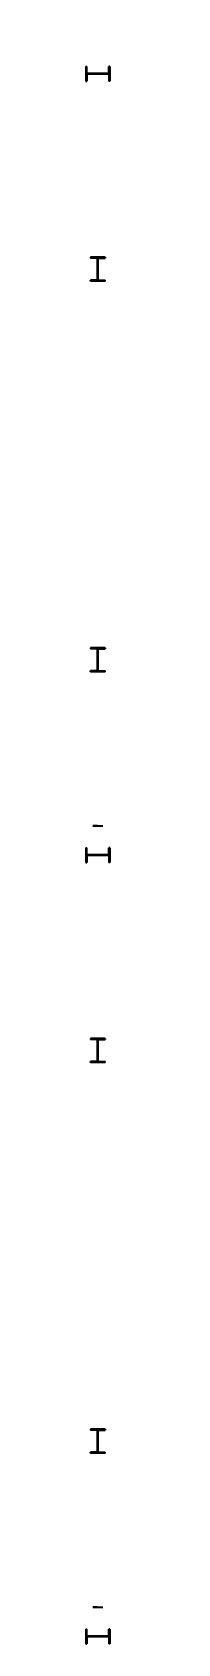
# Model space of a CAD drawing. Extents: x -150 to 68137, y 0 to 1132852.
# Drawn here: x 27256 to 28037, y 499850 to 532852 of the extents above; entities that cross this region are included whole.
import ezdxf
from ezdxf.enums import TextEntityAlignment as Align

# ---------------------------------------------------------------- set-up
doc = ezdxf.new("R2010")
doc.units = 0

msp = doc.modelspace()

# ---------------------------------------------------------------- linework, layer by layer
at = {"layer": 'C1'}
for p, q in [((27256, 532150), (27256, 531850)), ((27256, 532150), (27274, 532150)), ((27256, 532150, 3330), (27256, 531850, 3330)), ((27256, 532150, 3330), (27274, 532150, 3330)), ((27256, 532150, 6460), (27256, 531850, 6460)), ((27256, 532150, 6460), (27274, 532150, 6460)), ((27274, 532005.5), (27274, 532150)), ((27274, 532005.5, 3330), (27274, 532150, 3330)), ((27274, 532005.5, 6460), (27274, 532150, 6460)), ((27726, 532005.5), (27274, 532005.5)), ((27274, 532005.5), (27274, 532005.5)), ((27274, 532005.5), (27274, 532005.5)), ((27274, 532005.5), (27274, 532005.5)), ((27726, 532005.5, 3330), (27274, 532005.5, 3330)), ((27274, 532005.5, 3330), (27274, 532005.5, 3330)), ((27274, 532005.5, 3330), (27274, 532005.5, 3330)), ((27274, 532005.5, 3330), (27274, 532005.5, 3330)), ((27726, 532005.5, 6460), (27274, 532005.5, 6460)), ((27274, 532005.5, 6460), (27274, 532005.5, 6460)), ((27274, 532005.5, 6460), (27274, 532005.5, 6460)), ((27274, 532005.5, 6460), (27274, 532005.5, 6460)), ((27726, 531994.5), (27274, 531994.5)), ((27274, 531994.5), (27274, 531994.5)), ((27274, 531994.5), (27274, 531994.5)), ((27274, 531994.5), (27274, 531994.5)), ((27274, 531994.5), (27274, 531850)), ((27726, 531994.5, 3330), (27274, 531994.5, 3330)), ((27274, 531994.5, 3330), (27274, 531994.5, 3330)), ((27274, 531994.5, 3330), (27274, 531994.5, 3330)), ((27274, 531994.5, 3330), (27274, 531994.5, 3330)), ((27274, 531994.5, 3330), (27274, 531850, 3330)), ((27726, 531994.5, 6460), (27274, 531994.5, 6460)), ((27274, 531994.5, 6460), (27274, 531994.5, 6460)), ((27274, 531994.5, 6460), (27274, 531994.5, 6460)), ((27274, 531994.5, 6460), (27274, 531994.5, 6460)), ((27274, 531994.5, 6460), (27274, 531850, 6460)), ((27726, 532005.5), (27726, 532150)), ((27744, 532150), (27726, 532150)), ((27726, 532005.5, 3330), (27726, 532150, 3330)), ((27744, 532150, 3330), (27726, 532150, 3330)), ((27726, 532005.5, 6460), (27726, 532150, 6460)), ((27744, 532150, 6460), (27726, 532150, 6460)), ((27726, 532005.5), (27726, 532005.5)), ((27726, 532005.5), (27726, 532005.5)), ((27726, 532005.5), (27726, 532005.5)), ((27726, 532005.5, 3330), (27726, 532005.5, 3330)), ((27726, 532005.5, 3330), (27726, 532005.5, 3330)), ((27726, 532005.5, 3330), (27726, 532005.5, 3330)), ((27726, 532005.5, 6460), (27726, 532005.5, 6460)), ((27726, 532005.5, 6460), (27726, 532005.5, 6460)), ((27726, 532005.5, 6460), (27726, 532005.5, 6460)), ((27726, 531994.5), (27726, 531994.5)), ((27726, 531994.5), (27726, 531994.5)), ((27726, 531994.5), (27726, 531994.5)), ((27726, 531994.5), (27726, 531850)), ((27726, 531994.5, 3330), (27726, 531994.5, 3330)), ((27726, 531994.5, 3330), (27726, 531994.5, 3330)), ((27726, 531994.5, 3330), (27726, 531994.5, 3330)), ((27726, 531994.5, 3330), (27726, 531850, 3330)), ((27726, 531994.5, 6460), (27726, 531994.5, 6460)), ((27726, 531994.5, 6460), (27726, 531994.5, 6460)), ((27726, 531994.5, 6460), (27726, 531994.5, 6460)), ((27726, 531994.5, 6460), (27726, 531850, 6460)), ((27744, 532150), (27744, 531850)), ((27744, 532150, 3330), (27744, 531850, 3330)), ((27744, 532150, 6460), (27744, 531850, 6460)), ((27256, 531850), (27274, 531850)), ((27256, 531850, 3330), (27274, 531850, 3330)), ((27256, 531850, 6460), (27274, 531850, 6460)), ((27744, 531850), (27726, 531850)), ((27744, 531850, 3330), (27726, 531850, 3330)), ((27744, 531850, 6460), (27726, 531850, 6460)), ((27650, 528244), (27350, 528244)), ((27350, 528244), (27350, 528226)), ((27650, 528244, 3330), (27350, 528244, 3330)), ((27350, 528244, 3330), (27350, 528226, 3330)), ((27650, 528244, 6460), (27350, 528244, 6460)), ((27350, 528244, 6460), (27350, 528226, 6460)), ((27494.5, 528226), (27350, 528226)), ((27494.5, 528226, 3330), (27350, 528226, 3330)), ((27494.5, 528226, 6460), (27350, 528226, 6460)), ((27494.5, 527774), (27494.5, 528226)), ((27494.5, 528226), (27494.5, 528226)), ((27494.5, 528226), (27494.5, 528226)), ((27494.5, 528226), (27494.5, 528226)), ((27494.5, 527774, 3330), (27494.5, 528226, 3330)), ((27494.5, 528226, 3330), (27494.5, 528226, 3330)), ((27494.5, 528226, 3330), (27494.5, 528226, 3330)), ((27494.5, 528226, 3330), (27494.5, 528226, 3330)), ((27494.5, 527774, 6460), (27494.5, 528226, 6460)), ((27494.5, 528226, 6460), (27494.5, 528226, 6460)), ((27494.5, 528226, 6460), (27494.5, 528226, 6460)), ((27494.5, 528226, 6460), (27494.5, 528226, 6460)), ((27505.5, 527774), (27505.5, 528226)), ((27505.5, 528226), (27505.5, 528226)), ((27505.5, 528226), (27505.5, 528226)), ((27505.5, 528226), (27505.5, 528226)), ((27505.5, 528226), (27650, 528226)), ((27505.5, 527774, 3330), (27505.5, 528226, 3330)), ((27505.5, 528226, 3330), (27505.5, 528226, 3330)), ((27505.5, 528226, 3330), (27505.5, 528226, 3330)), ((27505.5, 528226, 3330), (27505.5, 528226, 3330)), ((27505.5, 528226, 3330), (27650, 528226, 3330)), ((27505.5, 527774, 6460), (27505.5, 528226, 6460)), ((27505.5, 528226, 6460), (27505.5, 528226, 6460)), ((27505.5, 528226, 6460), (27505.5, 528226, 6460)), ((27505.5, 528226, 6460), (27505.5, 528226, 6460)), ((27505.5, 528226, 6460), (27650, 528226, 6460)), ((27650, 528244), (27650, 528226)), ((27650, 528244, 3330), (27650, 528226, 3330)), ((27650, 528244, 6460), (27650, 528226, 6460)), ((27494.5, 527774), (27350, 527774)), ((27350, 527756), (27350, 527774)), ((27494.5, 527774, 3330), (27350, 527774, 3330)), ((27350, 527756, 3330), (27350, 527774, 3330)), ((27494.5, 527774, 6460), (27350, 527774, 6460)), ((27350, 527756, 6460), (27350, 527774, 6460)), ((27650, 527756), (27350, 527756)), ((27650, 527756, 3330), (27350, 527756, 3330)), ((27650, 527756, 6460), (27350, 527756, 6460)), ((27494.5, 527774), (27494.5, 527774)), ((27494.5, 527774), (27494.5, 527774)), ((27494.5, 527774), (27494.5, 527774)), ((27494.5, 527774, 3330), (27494.5, 527774, 3330)), ((27494.5, 527774, 3330), (27494.5, 527774, 3330)), ((27494.5, 527774, 3330), (27494.5, 527774, 3330)), ((27494.5, 527774, 6460), (27494.5, 527774, 6460)), ((27494.5, 527774, 6460), (27494.5, 527774, 6460)), ((27494.5, 527774, 6460), (27494.5, 527774, 6460)), ((27505.5, 527774), (27505.5, 527774)), ((27505.5, 527774), (27505.5, 527774)), ((27505.5, 527774), (27505.5, 527774)), ((27505.5, 527774), (27650, 527774)), ((27505.5, 527774, 3330), (27505.5, 527774, 3330)), ((27505.5, 527774, 3330), (27505.5, 527774, 3330)), ((27505.5, 527774, 3330), (27505.5, 527774, 3330)), ((27505.5, 527774, 3330), (27650, 527774, 3330)), ((27505.5, 527774, 6460), (27505.5, 527774, 6460)), ((27505.5, 527774, 6460), (27505.5, 527774, 6460)), ((27505.5, 527774, 6460), (27505.5, 527774, 6460)), ((27505.5, 527774, 6460), (27650, 527774, 6460)), ((27650, 527756), (27650, 527774)), ((27650, 527756, 3330), (27650, 527774, 3330)), ((27650, 527756, 6460), (27650, 527774, 6460)), ((27650, 520244), (27350, 520244)), ((27350, 520244), (27350, 520226)), ((27650, 520244, 3330), (27350, 520244, 3330)), ((27350, 520244, 3330), (27350, 520226, 3330)), ((27650, 520244, 6460), (27350, 520244, 6460)), ((27350, 520244, 6460), (27350, 520226, 6460)), ((27494.5, 520226), (27350, 520226)), ((27494.5, 520226, 3330), (27350, 520226, 3330)), ((27494.5, 520226, 6460), (27350, 520226, 6460)), ((27494.5, 519774), (27494.5, 520226)), ((27494.5, 520226), (27494.5, 520226)), ((27494.5, 520226), (27494.5, 520226)), ((27494.5, 520226), (27494.5, 520226)), ((27494.5, 519774, 3330), (27494.5, 520226, 3330)), ((27494.5, 520226, 3330), (27494.5, 520226, 3330)), ((27494.5, 520226, 3330), (27494.5, 520226, 3330)), ((27494.5, 520226, 3330), (27494.5, 520226, 3330)), ((27494.5, 519774, 6460), (27494.5, 520226, 6460)), ((27494.5, 520226, 6460), (27494.5, 520226, 6460)), ((27494.5, 520226, 6460), (27494.5, 520226, 6460)), ((27494.5, 520226, 6460), (27494.5, 520226, 6460)), ((27505.5, 519774), (27505.5, 520226)), ((27505.5, 520226), (27505.5, 520226)), ((27505.5, 520226), (27505.5, 520226)), ((27505.5, 520226), (27505.5, 520226)), ((27505.5, 520226), (27650, 520226)), ((27505.5, 519774, 3330), (27505.5, 520226, 3330)), ((27505.5, 520226, 3330), (27505.5, 520226, 3330)), ((27505.5, 520226, 3330), (27505.5, 520226, 3330)), ((27505.5, 520226, 3330), (27505.5, 520226, 3330)), ((27505.5, 520226, 3330), (27650, 520226, 3330)), ((27505.5, 519774, 6460), (27505.5, 520226, 6460)), ((27505.5, 520226, 6460), (27505.5, 520226, 6460)), ((27505.5, 520226, 6460), (27505.5, 520226, 6460)), ((27505.5, 520226, 6460), (27505.5, 520226, 6460)), ((27505.5, 520226, 6460), (27650, 520226, 6460)), ((27650, 520244), (27650, 520226)), ((27650, 520244, 3330), (27650, 520226, 3330)), ((27650, 520244, 6460), (27650, 520226, 6460)), ((27494.5, 519774), (27350, 519774)), ((27350, 519756), (27350, 519774)), ((27494.5, 519774, 3330), (27350, 519774, 3330)), ((27350, 519756, 3330), (27350, 519774, 3330)), ((27494.5, 519774, 6460), (27350, 519774, 6460)), ((27350, 519756, 6460), (27350, 519774, 6460)), ((27494.5, 519774), (27494.5, 519774)), ((27494.5, 519774), (27494.5, 519774)), ((27494.5, 519774), (27494.5, 519774)), ((27494.5, 519774, 3330), (27494.5, 519774, 3330)), ((27494.5, 519774, 3330), (27494.5, 519774, 3330)), ((27494.5, 519774, 3330), (27494.5, 519774, 3330)), ((27494.5, 519774, 6460), (27494.5, 519774, 6460)), ((27494.5, 519774, 6460), (27494.5, 519774, 6460)), ((27494.5, 519774, 6460), (27494.5, 519774, 6460)), ((27505.5, 519774), (27505.5, 519774)), ((27505.5, 519774), (27505.5, 519774)), ((27505.5, 519774), (27505.5, 519774)), ((27505.5, 519774), (27650, 519774)), ((27505.5, 519774, 3330), (27505.5, 519774, 3330)), ((27505.5, 519774, 3330), (27505.5, 519774, 3330)), ((27505.5, 519774, 3330), (27505.5, 519774, 3330)), ((27505.5, 519774, 3330), (27650, 519774, 3330)), ((27505.5, 519774, 6460), (27505.5, 519774, 6460)), ((27505.5, 519774, 6460), (27505.5, 519774, 6460)), ((27505.5, 519774, 6460), (27505.5, 519774, 6460)), ((27505.5, 519774, 6460), (27650, 519774, 6460)), ((27650, 519756), (27650, 519774)), ((27650, 519756, 3330), (27650, 519774, 3330)), ((27650, 519756, 6460), (27650, 519774, 6460)), ((27650, 519756), (27350, 519756)), ((27650, 519756, 3330), (27350, 519756, 3330)), ((27650, 519756, 6460), (27350, 519756, 6460)), ((27256, 516150), (27256, 515850)), ((27256, 516150), (27274, 516150)), ((27256, 516150, 3330), (27256, 515850, 3330)), ((27256, 516150, 3330), (27274, 516150, 3330)), ((27256, 516150, 6460), (27256, 515850, 6460)), ((27256, 516150, 6460), (27274, 516150, 6460)), ((27274, 516005.5), (27274, 516150)), ((27274, 516005.5, 3330), (27274, 516150, 3330)), ((27274, 516005.5, 6460), (27274, 516150, 6460)), ((27726, 516005.5), (27726, 516150)), ((27744, 516150), (27726, 516150)), ((27726, 516005.5, 3330), (27726, 516150, 3330)), ((27744, 516150, 3330), (27726, 516150, 3330)), ((27726, 516005.5, 6460), (27726, 516150, 6460)), ((27744, 516150, 6460), (27726, 516150, 6460)), ((27744, 516150), (27744, 515850)), ((27744, 516150, 3330), (27744, 515850, 3330)), ((27744, 516150, 6460), (27744, 515850, 6460)), ((27256, 515850), (27274, 515850)), ((27256, 515850, 3330), (27274, 515850, 3330)), ((27256, 515850, 6460), (27274, 515850, 6460)), ((27726, 516005.5), (27274, 516005.5)), ((27274, 516005.5), (27274, 516005.5)), ((27274, 516005.5), (27274, 516005.5)), ((27274, 516005.5), (27274, 516005.5)), ((27726, 516005.5, 3330), (27274, 516005.5, 3330)), ((27274, 516005.5, 3330), (27274, 516005.5, 3330)), ((27274, 516005.5, 3330), (27274, 516005.5, 3330)), ((27274, 516005.5, 3330), (27274, 516005.5, 3330)), ((27726, 516005.5, 6460), (27274, 516005.5, 6460)), ((27274, 516005.5, 6460), (27274, 516005.5, 6460)), ((27274, 516005.5, 6460), (27274, 516005.5, 6460)), ((27274, 516005.5, 6460), (27274, 516005.5, 6460)), ((27726, 515994.5), (27274, 515994.5)), ((27274, 515994.5), (27274, 515994.5)), ((27274, 515994.5), (27274, 515994.5)), ((27274, 515994.5), (27274, 515994.5)), ((27274, 515994.5), (27274, 515850)), ((27726, 515994.5, 3330), (27274, 515994.5, 3330)), ((27274, 515994.5, 3330), (27274, 515994.5, 3330)), ((27274, 515994.5, 3330), (27274, 515994.5, 3330)), ((27274, 515994.5, 3330), (27274, 515994.5, 3330)), ((27274, 515994.5, 3330), (27274, 515850, 3330)), ((27726, 515994.5, 6460), (27274, 515994.5, 6460)), ((27274, 515994.5, 6460), (27274, 515994.5, 6460)), ((27274, 515994.5, 6460), (27274, 515994.5, 6460)), ((27274, 515994.5, 6460), (27274, 515994.5, 6460)), ((27274, 515994.5, 6460), (27274, 515850, 6460)), ((27726, 516005.5), (27726, 516005.5)), ((27726, 516005.5), (27726, 516005.5)), ((27726, 516005.5), (27726, 516005.5)), ((27726, 516005.5, 3330), (27726, 516005.5, 3330)), ((27726, 516005.5, 3330), (27726, 516005.5, 3330)), ((27726, 516005.5, 3330), (27726, 516005.5, 3330)), ((27726, 516005.5, 6460), (27726, 516005.5, 6460)), ((27726, 516005.5, 6460), (27726, 516005.5, 6460)), ((27726, 516005.5, 6460), (27726, 516005.5, 6460)), ((27726, 515994.5), (27726, 515994.5)), ((27726, 515994.5), (27726, 515994.5)), ((27726, 515994.5), (27726, 515994.5)), ((27726, 515994.5), (27726, 515850)), ((27726, 515994.5, 3330), (27726, 515994.5, 3330)), ((27726, 515994.5, 3330), (27726, 515994.5, 3330)), ((27726, 515994.5, 3330), (27726, 515994.5, 3330)), ((27726, 515994.5, 3330), (27726, 515850, 3330)), ((27726, 515994.5, 6460), (27726, 515994.5, 6460)), ((27726, 515994.5, 6460), (27726, 515994.5, 6460)), ((27726, 515994.5, 6460), (27726, 515994.5, 6460)), ((27726, 515994.5, 6460), (27726, 515850, 6460)), ((27744, 515850), (27726, 515850)), ((27744, 515850, 3330), (27726, 515850, 3330)), ((27744, 515850, 6460), (27726, 515850, 6460)), ((27650, 512244), (27350, 512244)), ((27350, 512244), (27350, 512226)), ((27650, 512244, 3330), (27350, 512244, 3330)), ((27350, 512244, 3330), (27350, 512226, 3330)), ((27650, 512244, 6460), (27350, 512244, 6460)), ((27350, 512244, 6460), (27350, 512226, 6460)), ((27494.5, 512226), (27350, 512226)), ((27494.5, 512226, 3330), (27350, 512226, 3330)), ((27494.5, 512226, 6460), (27350, 512226, 6460)), ((27494.5, 511774), (27494.5, 512226)), ((27494.5, 512226), (27494.5, 512226)), ((27494.5, 512226), (27494.5, 512226)), ((27494.5, 512226), (27494.5, 512226)), ((27494.5, 511774, 3330), (27494.5, 512226, 3330)), ((27494.5, 512226, 3330), (27494.5, 512226, 3330)), ((27494.5, 512226, 3330), (27494.5, 512226, 3330)), ((27494.5, 512226, 3330), (27494.5, 512226, 3330)), ((27494.5, 511774, 6460), (27494.5, 512226, 6460)), ((27494.5, 512226, 6460), (27494.5, 512226, 6460)), ((27494.5, 512226, 6460), (27494.5, 512226, 6460)), ((27494.5, 512226, 6460), (27494.5, 512226, 6460)), ((27505.5, 511774), (27505.5, 512226)), ((27505.5, 512226), (27505.5, 512226)), ((27505.5, 512226), (27505.5, 512226)), ((27505.5, 512226), (27505.5, 512226)), ((27505.5, 512226), (27650, 512226)), ((27505.5, 511774, 3330), (27505.5, 512226, 3330)), ((27505.5, 512226, 3330), (27505.5, 512226, 3330)), ((27505.5, 512226, 3330), (27505.5, 512226, 3330)), ((27505.5, 512226, 3330), (27505.5, 512226, 3330)), ((27505.5, 512226, 3330), (27650, 512226, 3330)), ((27505.5, 511774, 6460), (27505.5, 512226, 6460)), ((27505.5, 512226, 6460), (27505.5, 512226, 6460)), ((27505.5, 512226, 6460), (27505.5, 512226, 6460)), ((27505.5, 512226, 6460), (27505.5, 512226, 6460)), ((27505.5, 512226, 6460), (27650, 512226, 6460)), ((27650, 512244), (27650, 512226)), ((27650, 512244, 3330), (27650, 512226, 3330)), ((27650, 512244, 6460), (27650, 512226, 6460)), ((27494.5, 511774), (27350, 511774)), ((27350, 511756), (27350, 511774)), ((27494.5, 511774, 3330), (27350, 511774, 3330)), ((27350, 511756, 3330), (27350, 511774, 3330)), ((27494.5, 511774, 6460), (27350, 511774, 6460)), ((27350, 511756, 6460), (27350, 511774, 6460)), ((27650, 511756), (27350, 511756)), ((27650, 511756, 3330), (27350, 511756, 3330)), ((27650, 511756, 6460), (27350, 511756, 6460)), ((27494.5, 511774), (27494.5, 511774)), ((27494.5, 511774), (27494.5, 511774)), ((27494.5, 511774), (27494.5, 511774)), ((27494.5, 511774, 3330), (27494.5, 511774, 3330)), ((27494.5, 511774, 3330), (27494.5, 511774, 3330)), ((27494.5, 511774, 3330), (27494.5, 511774, 3330)), ((27494.5, 511774, 6460), (27494.5, 511774, 6460)), ((27494.5, 511774, 6460), (27494.5, 511774, 6460)), ((27494.5, 511774, 6460), (27494.5, 511774, 6460)), ((27505.5, 511774), (27505.5, 511774)), ((27505.5, 511774), (27505.5, 511774)), ((27505.5, 511774), (27505.5, 511774)), ((27505.5, 511774), (27650, 511774)), ((27505.5, 511774, 3330), (27505.5, 511774, 3330)), ((27505.5, 511774, 3330), (27505.5, 511774, 3330)), ((27505.5, 511774, 3330), (27505.5, 511774, 3330)), ((27505.5, 511774, 3330), (27650, 511774, 3330)), ((27505.5, 511774, 6460), (27505.5, 511774, 6460)), ((27505.5, 511774, 6460), (27505.5, 511774, 6460)), ((27505.5, 511774, 6460), (27505.5, 511774, 6460)), ((27505.5, 511774, 6460), (27650, 511774, 6460)), ((27650, 511756), (27650, 511774)), ((27650, 511756, 3330), (27650, 511774, 3330)), ((27650, 511756, 6460), (27650, 511774, 6460)), ((27650, 504244), (27350, 504244)), ((27350, 504244), (27350, 504226)), ((27650, 504244, 3330), (27350, 504244, 3330)), ((27350, 504244, 3330), (27350, 504226, 3330)), ((27650, 504244, 6460), (27350, 504244, 6460)), ((27350, 504244, 6460), (27350, 504226, 6460)), ((27494.5, 504226), (27350, 504226)), ((27494.5, 504226, 3330), (27350, 504226, 3330)), ((27494.5, 504226, 6460), (27350, 504226, 6460)), ((27494.5, 503774), (27494.5, 504226)), ((27494.5, 504226), (27494.5, 504226)), ((27494.5, 504226), (27494.5, 504226)), ((27494.5, 504226), (27494.5, 504226)), ((27494.5, 503774, 3330), (27494.5, 504226, 3330)), ((27494.5, 504226, 3330), (27494.5, 504226, 3330)), ((27494.5, 504226, 3330), (27494.5, 504226, 3330)), ((27494.5, 504226, 3330), (27494.5, 504226, 3330)), ((27494.5, 503774, 6460), (27494.5, 504226, 6460)), ((27494.5, 504226, 6460), (27494.5, 504226, 6460)), ((27494.5, 504226, 6460), (27494.5, 504226, 6460)), ((27494.5, 504226, 6460), (27494.5, 504226, 6460)), ((27505.5, 503774), (27505.5, 504226)), ((27505.5, 504226), (27505.5, 504226)), ((27505.5, 504226), (27505.5, 504226)), ((27505.5, 504226), (27505.5, 504226)), ((27505.5, 504226), (27650, 504226)), ((27505.5, 503774, 3330), (27505.5, 504226, 3330)), ((27505.5, 504226, 3330), (27505.5, 504226, 3330)), ((27505.5, 504226, 3330), (27505.5, 504226, 3330)), ((27505.5, 504226, 3330), (27505.5, 504226, 3330)), ((27505.5, 504226, 3330), (27650, 504226, 3330)), ((27505.5, 503774, 6460), (27505.5, 504226, 6460)), ((27505.5, 504226, 6460), (27505.5, 504226, 6460)), ((27505.5, 504226, 6460), (27505.5, 504226, 6460)), ((27505.5, 504226, 6460), (27505.5, 504226, 6460)), ((27505.5, 504226, 6460), (27650, 504226, 6460)), ((27650, 504244), (27650, 504226)), ((27650, 504244, 3330), (27650, 504226, 3330)), ((27650, 504244, 6460), (27650, 504226, 6460)), ((27494.5, 503774), (27350, 503774)), ((27350, 503756), (27350, 503774)), ((27494.5, 503774, 3330), (27350, 503774, 3330)), ((27350, 503756, 3330), (27350, 503774, 3330)), ((27494.5, 503774, 6460), (27350, 503774, 6460)), ((27350, 503756, 6460), (27350, 503774, 6460)), ((27650, 503756), (27350, 503756)), ((27650, 503756, 3330), (27350, 503756, 3330)), ((27650, 503756, 6460), (27350, 503756, 6460)), ((27494.5, 503774), (27494.5, 503774)), ((27494.5, 503774), (27494.5, 503774)), ((27494.5, 503774), (27494.5, 503774)), ((27494.5, 503774, 3330), (27494.5, 503774, 3330)), ((27494.5, 503774, 3330), (27494.5, 503774, 3330)), ((27494.5, 503774, 3330), (27494.5, 503774, 3330)), ((27494.5, 503774, 6460), (27494.5, 503774, 6460)), ((27494.5, 503774, 6460), (27494.5, 503774, 6460)), ((27494.5, 503774, 6460), (27494.5, 503774, 6460)), ((27505.5, 503774), (27505.5, 503774)), ((27505.5, 503774), (27505.5, 503774)), ((27505.5, 503774), (27505.5, 503774)), ((27505.5, 503774), (27650, 503774)), ((27505.5, 503774, 3330), (27505.5, 503774, 3330)), ((27505.5, 503774, 3330), (27505.5, 503774, 3330)), ((27505.5, 503774, 3330), (27505.5, 503774, 3330)), ((27505.5, 503774, 3330), (27650, 503774, 3330)), ((27505.5, 503774, 6460), (27505.5, 503774, 6460)), ((27505.5, 503774, 6460), (27505.5, 503774, 6460)), ((27505.5, 503774, 6460), (27505.5, 503774, 6460)), ((27505.5, 503774, 6460), (27650, 503774, 6460)), ((27650, 503756), (27650, 503774)), ((27650, 503756, 3330), (27650, 503774, 3330)), ((27650, 503756, 6460), (27650, 503774, 6460)), ((27256, 500150), (27256, 499850)), ((27256, 500150), (27274, 500150)), ((27256, 500150, 3330), (27256, 499850, 3330)), ((27256, 500150, 3330), (27274, 500150, 3330)), ((27256, 500150, 6460), (27256, 499850, 6460)), ((27256, 500150, 6460), (27274, 500150, 6460)), ((27274, 500005.5), (27274, 500150)), ((27274, 500005.5, 3330), (27274, 500150, 3330)), ((27274, 500005.5, 6460), (27274, 500150, 6460)), ((27726, 500005.5), (27274, 500005.5)), ((27274, 500005.5), (27274, 500005.5)), ((27274, 500005.5), (27274, 500005.5)), ((27274, 500005.5), (27274, 500005.5)), ((27726, 500005.5, 3330), (27274, 500005.5, 3330)), ((27274, 500005.5, 3330), (27274, 500005.5, 3330)), ((27274, 500005.5, 3330), (27274, 500005.5, 3330)), ((27274, 500005.5, 3330), (27274, 500005.5, 3330)), ((27726, 500005.5, 6460), (27274, 500005.5, 6460)), ((27274, 500005.5, 6460), (27274, 500005.5, 6460)), ((27274, 500005.5, 6460), (27274, 500005.5, 6460)), ((27274, 500005.5, 6460), (27274, 500005.5, 6460)), ((27726, 499994.5), (27274, 499994.5)), ((27274, 499994.5), (27274, 499994.5)), ((27274, 499994.5), (27274, 499994.5)), ((27274, 499994.5), (27274, 499994.5)), ((27274, 499994.5), (27274, 499850)), ((27726, 499994.5, 3330), (27274, 499994.5, 3330)), ((27274, 499994.5, 3330), (27274, 499994.5, 3330)), ((27274, 499994.5, 3330), (27274, 499994.5, 3330)), ((27274, 499994.5, 3330), (27274, 499994.5, 3330)), ((27274, 499994.5, 3330), (27274, 499850, 3330)), ((27726, 499994.5, 6460), (27274, 499994.5, 6460)), ((27274, 499994.5, 6460), (27274, 499994.5, 6460)), ((27274, 499994.5, 6460), (27274, 499994.5, 6460)), ((27274, 499994.5, 6460), (27274, 499994.5, 6460)), ((27274, 499994.5, 6460), (27274, 499850, 6460)), ((27726, 500005.5), (27726, 500150)), ((27744, 500150), (27726, 500150)), ((27726, 500005.5, 3330), (27726, 500150, 3330)), ((27744, 500150, 3330), (27726, 500150, 3330)), ((27726, 500005.5, 6460), (27726, 500150, 6460)), ((27744, 500150, 6460), (27726, 500150, 6460)), ((27726, 500005.5), (27726, 500005.5)), ((27726, 500005.5), (27726, 500005.5)), ((27726, 500005.5), (27726, 500005.5)), ((27726, 500005.5, 3330), (27726, 500005.5, 3330)), ((27726, 500005.5, 3330), (27726, 500005.5, 3330)), ((27726, 500005.5, 3330), (27726, 500005.5, 3330)), ((27726, 500005.5, 6460), (27726, 500005.5, 6460)), ((27726, 500005.5, 6460), (27726, 500005.5, 6460)), ((27726, 500005.5, 6460), (27726, 500005.5, 6460)), ((27726, 499994.5), (27726, 499994.5)), ((27726, 499994.5), (27726, 499994.5)), ((27726, 499994.5), (27726, 499994.5)), ((27726, 499994.5), (27726, 499850)), ((27726, 499994.5, 3330), (27726, 499994.5, 3330)), ((27726, 499994.5, 3330), (27726, 499994.5, 3330)), ((27726, 499994.5, 3330), (27726, 499994.5, 3330)), ((27726, 499994.5, 3330), (27726, 499850, 3330)), ((27726, 499994.5, 6460), (27726, 499994.5, 6460)), ((27726, 499994.5, 6460), (27726, 499994.5, 6460)), ((27726, 499994.5, 6460), (27726, 499994.5, 6460)), ((27726, 499994.5, 6460), (27726, 499850, 6460)), ((27744, 500150), (27744, 499850)), ((27744, 500150, 3330), (27744, 499850, 3330)), ((27744, 500150, 6460), (27744, 499850, 6460)), ((27256, 499850), (27274, 499850)), ((27256, 499850, 3330), (27274, 499850, 3330)), ((27256, 499850, 6460), (27274, 499850, 6460)), ((27744, 499850), (27726, 499850)), ((27744, 499850, 3330), (27726, 499850, 3330)), ((27744, 499850, 6460), (27726, 499850, 6460))]:
    msp.add_line(p, q, dxfattribs=at)
at = {"layer": 'G42', "extrusion": (0, 1, 0)}
for p, q in [((27400, 520244, 3530), (27600, 520244, 3530)), ((27400, 520244, 3130), (27600, 520244, 3130)), ((27495.5, 520244, 3516), (27400, 520244, 3516)), ((27400, 520244, 3530), (27400, 520244, 3516)), ((27495.5, 520244, 3144), (27400, 520244, 3144)), ((27400, 520244, 3130), (27400, 520244, 3144)), ((27400, 520244, 6660), (27600, 520244, 6660)), ((27400, 520244, 6260), (27600, 520244, 6260)), ((27495.5, 520244, 6646), (27400, 520244, 6646)), ((27400, 520244, 6660), (27400, 520244, 6646)), ((27495.5, 520244, 6274), (27400, 520244, 6274)), ((27400, 520244, 6260), (27400, 520244, 6274)), ((27400, 520244, 9790), (27600, 520244, 9790)), ((27400, 520244, 9390), (27600, 520244, 9390)), ((27495.5, 520244, 9776), (27400, 520244, 9776)), ((27400, 520244, 9790), (27400, 520244, 9776)), ((27495.5, 520244, 9404), (27400, 520244, 9404)), ((27400, 520244, 9390), (27400, 520244, 9404)), ((27495.5, 520244, 3144), (27495.5, 520244, 3516)), ((27495.5, 520244, 3516), (27495.5, 520244, 3516)), ((27495.5, 520244, 3144), (27495.5, 520244, 3144)), ((27495.5, 520244, 3516), (27495.5, 520244, 3516)), ((27495.5, 520244, 3144), (27495.5, 520244, 3144)), ((27495.5, 520244, 3516), (27495.5, 520244, 3516)), ((27495.5, 520244, 3144), (27495.5, 520244, 3144)), ((27495.5, 520244, 6274), (27495.5, 520244, 6646)), ((27495.5, 520244, 6646), (27495.5, 520244, 6646)), ((27495.5, 520244, 6274), (27495.5, 520244, 6274)), ((27495.5, 520244, 6646), (27495.5, 520244, 6646)), ((27495.5, 520244, 6274), (27495.5, 520244, 6274)), ((27495.5, 520244, 6646), (27495.5, 520244, 6646)), ((27495.5, 520244, 6274), (27495.5, 520244, 6274)), ((27495.5, 520244, 9404), (27495.5, 520244, 9776)), ((27495.5, 520244, 9776), (27495.5, 520244, 9776)), ((27495.5, 520244, 9404), (27495.5, 520244, 9404)), ((27495.5, 520244, 9776), (27495.5, 520244, 9776)), ((27495.5, 520244, 9404), (27495.5, 520244, 9404)), ((27495.5, 520244, 9776), (27495.5, 520244, 9776)), ((27495.5, 520244, 9404), (27495.5, 520244, 9404)), ((27504.5, 520244, 3144), (27504.5, 520244, 3516)), ((27504.5, 520244, 3144), (27504.5, 520244, 3144)), ((27504.5, 520244, 3516), (27504.5, 520244, 3516)), ((27504.5, 520244, 3144), (27504.5, 520244, 3144)), ((27504.5, 520244, 3516), (27504.5, 520244, 3516)), ((27504.5, 520244, 3144), (27504.5, 520244, 3144)), ((27504.5, 520244, 3516), (27504.5, 520244, 3516)), ((27504.5, 520244, 3516), (27600, 520244, 3516)), ((27504.5, 520244, 3144), (27600, 520244, 3144)), ((27504.5, 520244, 6274), (27504.5, 520244, 6646)), ((27504.5, 520244, 6274), (27504.5, 520244, 6274)), ((27504.5, 520244, 6646), (27504.5, 520244, 6646)), ((27504.5, 520244, 6274), (27504.5, 520244, 6274)), ((27504.5, 520244, 6646), (27504.5, 520244, 6646)), ((27504.5, 520244, 6274), (27504.5, 520244, 6274)), ((27504.5, 520244, 6646), (27504.5, 520244, 6646)), ((27504.5, 520244, 6646), (27600, 520244, 6646)), ((27504.5, 520244, 6274), (27600, 520244, 6274)), ((27504.5, 520244, 9404), (27504.5, 520244, 9776)), ((27504.5, 520244, 9404), (27504.5, 520244, 9404)), ((27504.5, 520244, 9776), (27504.5, 520244, 9776)), ((27504.5, 520244, 9404), (27504.5, 520244, 9404)), ((27504.5, 520244, 9776), (27504.5, 520244, 9776)), ((27504.5, 520244, 9404), (27504.5, 520244, 9404)), ((27504.5, 520244, 9776), (27504.5, 520244, 9776)), ((27504.5, 520244, 9776), (27600, 520244, 9776)), ((27504.5, 520244, 9404), (27600, 520244, 9404)), ((27600, 520244, 3530), (27600, 520244, 3516)), ((27600, 520244, 3130), (27600, 520244, 3144)), ((27600, 520244, 6660), (27600, 520244, 6646)), ((27600, 520244, 6260), (27600, 520244, 6274)), ((27600, 520244, 9790), (27600, 520244, 9776)), ((27600, 520244, 9390), (27600, 520244, 9404)), ((27400, 504244, 3530), (27600, 504244, 3530)), ((27400, 504244, 3130), (27600, 504244, 3130)), ((27495.5, 504244, 3516), (27400, 504244, 3516)), ((27400, 504244, 3530), (27400, 504244, 3516)), ((27495.5, 504244, 3144), (27400, 504244, 3144)), ((27400, 504244, 3130), (27400, 504244, 3144)), ((27400, 504244, 6660), (27600, 504244, 6660)), ((27400, 504244, 6260), (27600, 504244, 6260)), ((27495.5, 504244, 6646), (27400, 504244, 6646)), ((27400, 504244, 6660), (27400, 504244, 6646)), ((27495.5, 504244, 6274), (27400, 504244, 6274)), ((27400, 504244, 6260), (27400, 504244, 6274)), ((27400, 504244, 9790), (27600, 504244, 9790)), ((27400, 504244, 9390), (27600, 504244, 9390)), ((27495.5, 504244, 9776), (27400, 504244, 9776)), ((27400, 504244, 9790), (27400, 504244, 9776)), ((27495.5, 504244, 9404), (27400, 504244, 9404)), ((27400, 504244, 9390), (27400, 504244, 9404)), ((27495.5, 504244, 3144), (27495.5, 504244, 3516)), ((27495.5, 504244, 3516), (27495.5, 504244, 3516)), ((27495.5, 504244, 3144), (27495.5, 504244, 3144)), ((27495.5, 504244, 3516), (27495.5, 504244, 3516)), ((27495.5, 504244, 3144), (27495.5, 504244, 3144)), ((27495.5, 504244, 3516), (27495.5, 504244, 3516)), ((27495.5, 504244, 3144), (27495.5, 504244, 3144)), ((27495.5, 504244, 6274), (27495.5, 504244, 6646)), ((27495.5, 504244, 6646), (27495.5, 504244, 6646)), ((27495.5, 504244, 6274), (27495.5, 504244, 6274)), ((27495.5, 504244, 6646), (27495.5, 504244, 6646)), ((27495.5, 504244, 6274), (27495.5, 504244, 6274)), ((27495.5, 504244, 6646), (27495.5, 504244, 6646)), ((27495.5, 504244, 6274), (27495.5, 504244, 6274)), ((27495.5, 504244, 9404), (27495.5, 504244, 9776)), ((27495.5, 504244, 9776), (27495.5, 504244, 9776)), ((27495.5, 504244, 9404), (27495.5, 504244, 9404)), ((27495.5, 504244, 9776), (27495.5, 504244, 9776)), ((27495.5, 504244, 9404), (27495.5, 504244, 9404)), ((27495.5, 504244, 9776), (27495.5, 504244, 9776)), ((27495.5, 504244, 9404), (27495.5, 504244, 9404)), ((27504.5, 504244, 3144), (27504.5, 504244, 3516)), ((27504.5, 504244, 3144), (27504.5, 504244, 3144)), ((27504.5, 504244, 3516), (27504.5, 504244, 3516)), ((27504.5, 504244, 3144), (27504.5, 504244, 3144)), ((27504.5, 504244, 3516), (27504.5, 504244, 3516)), ((27504.5, 504244, 3144), (27504.5, 504244, 3144)), ((27504.5, 504244, 3516), (27504.5, 504244, 3516)), ((27504.5, 504244, 3516), (27600, 504244, 3516)), ((27504.5, 504244, 3144), (27600, 504244, 3144)), ((27504.5, 504244, 6274), (27504.5, 504244, 6646)), ((27504.5, 504244, 6274), (27504.5, 504244, 6274)), ((27504.5, 504244, 6646), (27504.5, 504244, 6646)), ((27504.5, 504244, 6274), (27504.5, 504244, 6274)), ((27504.5, 504244, 6646), (27504.5, 504244, 6646)), ((27504.5, 504244, 6274), (27504.5, 504244, 6274)), ((27504.5, 504244, 6646), (27504.5, 504244, 6646)), ((27504.5, 504244, 6646), (27600, 504244, 6646)), ((27504.5, 504244, 6274), (27600, 504244, 6274)), ((27504.5, 504244, 9404), (27504.5, 504244, 9776)), ((27504.5, 504244, 9404), (27504.5, 504244, 9404)), ((27504.5, 504244, 9776), (27504.5, 504244, 9776)), ((27504.5, 504244, 9404), (27504.5, 504244, 9404)), ((27504.5, 504244, 9776), (27504.5, 504244, 9776)), ((27504.5, 504244, 9404), (27504.5, 504244, 9404)), ((27504.5, 504244, 9776), (27504.5, 504244, 9776)), ((27504.5, 504244, 9776), (27600, 504244, 9776)), ((27504.5, 504244, 9404), (27600, 504244, 9404)), ((27600, 504244, 3530), (27600, 504244, 3516)), ((27600, 504244, 3130), (27600, 504244, 3144)), ((27600, 504244, 6660), (27600, 504244, 6646)), ((27600, 504244, 6260), (27600, 504244, 6274)), ((27600, 504244, 9790), (27600, 504244, 9776)), ((27600, 504244, 9390), (27600, 504244, 9404))]:
    msp.add_line(p, q, dxfattribs=at)
at = {"layer": 'G43', "extrusion": (0, 1, 0)}
for p, q in [((27400, 528244, 3530), (27600, 528244, 3530)), ((27400, 528244, 3130), (27600, 528244, 3130)), ((27496, 528244, 3517), (27400, 528244, 3517)), ((27400, 528244, 3530), (27400, 528244, 3517)), ((27496, 528244, 3143), (27400, 528244, 3143)), ((27400, 528244, 3130), (27400, 528244, 3143)), ((27400, 528244, 6660), (27600, 528244, 6660)), ((27400, 528244, 6260), (27600, 528244, 6260)), ((27496, 528244, 6647), (27400, 528244, 6647)), ((27400, 528244, 6660), (27400, 528244, 6647)), ((27496, 528244, 6273), (27400, 528244, 6273)), ((27400, 528244, 6260), (27400, 528244, 6273)), ((27400, 528244, 9790), (27600, 528244, 9790)), ((27400, 528244, 9390), (27600, 528244, 9390)), ((27496, 528244, 9777), (27400, 528244, 9777)), ((27400, 528244, 9790), (27400, 528244, 9777)), ((27496, 528244, 9403), (27400, 528244, 9403)), ((27400, 528244, 9390), (27400, 528244, 9403)), ((27496, 528244, 3143), (27496, 528244, 3517)), ((27496, 528244, 3517), (27496, 528244, 3517)), ((27496, 528244, 3143), (27496, 528244, 3143)), ((27496, 528244, 3517), (27496, 528244, 3517)), ((27496, 528244, 3143), (27496, 528244, 3143)), ((27496, 528244, 3517), (27496, 528244, 3517)), ((27496, 528244, 3143), (27496, 528244, 3143)), ((27496, 528244, 6273), (27496, 528244, 6647)), ((27496, 528244, 6647), (27496, 528244, 6647)), ((27496, 528244, 6273), (27496, 528244, 6273)), ((27496, 528244, 6647), (27496, 528244, 6647)), ((27496, 528244, 6273), (27496, 528244, 6273)), ((27496, 528244, 6647), (27496, 528244, 6647)), ((27496, 528244, 6273), (27496, 528244, 6273)), ((27496, 528244, 9403), (27496, 528244, 9777)), ((27496, 528244, 9777), (27496, 528244, 9777)), ((27496, 528244, 9403), (27496, 528244, 9403)), ((27496, 528244, 9777), (27496, 528244, 9777)), ((27496, 528244, 9403), (27496, 528244, 9403)), ((27496, 528244, 9777), (27496, 528244, 9777)), ((27496, 528244, 9403), (27496, 528244, 9403)), ((27504, 528244, 3143), (27504, 528244, 3517)), ((27504, 528244, 3143), (27504, 528244, 3143)), ((27504, 528244, 3517), (27504, 528244, 3517)), ((27504, 528244, 3143), (27504, 528244, 3143)), ((27504, 528244, 3517), (27504, 528244, 3517)), ((27504, 528244, 3143), (27504, 528244, 3143)), ((27504, 528244, 3517), (27504, 528244, 3517)), ((27504, 528244, 3517), (27600, 528244, 3517)), ((27504, 528244, 3143), (27600, 528244, 3143)), ((27504, 528244, 6273), (27504, 528244, 6647)), ((27504, 528244, 6273), (27504, 528244, 6273)), ((27504, 528244, 6647), (27504, 528244, 6647)), ((27504, 528244, 6273), (27504, 528244, 6273)), ((27504, 528244, 6647), (27504, 528244, 6647)), ((27504, 528244, 6273), (27504, 528244, 6273)), ((27504, 528244, 6647), (27504, 528244, 6647)), ((27504, 528244, 6647), (27600, 528244, 6647)), ((27504, 528244, 6273), (27600, 528244, 6273)), ((27504, 528244, 9403), (27504, 528244, 9777)), ((27504, 528244, 9403), (27504, 528244, 9403)), ((27504, 528244, 9777), (27504, 528244, 9777)), ((27504, 528244, 9403), (27504, 528244, 9403)), ((27504, 528244, 9777), (27504, 528244, 9777)), ((27504, 528244, 9403), (27504, 528244, 9403)), ((27504, 528244, 9777), (27504, 528244, 9777)), ((27504, 528244, 9777), (27600, 528244, 9777)), ((27504, 528244, 9403), (27600, 528244, 9403)), ((27600, 528244, 3530), (27600, 528244, 3517)), ((27600, 528244, 3130), (27600, 528244, 3143)), ((27600, 528244, 6660), (27600, 528244, 6647)), ((27600, 528244, 6260), (27600, 528244, 6273)), ((27600, 528244, 9790), (27600, 528244, 9777)), ((27600, 528244, 9390), (27600, 528244, 9403)), ((27400, 516600, 3530), (27600, 516600, 3530)), ((27400, 516600, 3130), (27600, 516600, 3130)), ((27496, 516600, 3517), (27400, 516600, 3517)), ((27400, 516600, 3530), (27400, 516600, 3517)), ((27496, 516600, 3143), (27400, 516600, 3143)), ((27400, 516600, 3130), (27400, 516600, 3143)), ((27400, 516600, 6660), (27600, 516600, 6660)), ((27400, 516600, 6260), (27600, 516600, 6260)), ((27496, 516600, 6647), (27400, 516600, 6647)), ((27400, 516600, 6660), (27400, 516600, 6647)), ((27496, 516600, 6273), (27400, 516600, 6273)), ((27400, 516600, 6260), (27400, 516600, 6273)), ((27400, 516600, 9790), (27600, 516600, 9790)), ((27400, 516600, 9390), (27600, 516600, 9390)), ((27496, 516600, 9777), (27400, 516600, 9777)), ((27400, 516600, 9790), (27400, 516600, 9777)), ((27496, 516600, 9403), (27400, 516600, 9403)), ((27400, 516600, 9390), (27400, 516600, 9403)), ((27496, 516600, 3143), (27496, 516600, 3517)), ((27496, 516600, 3517), (27496, 516600, 3517)), ((27496, 516600, 3143), (27496, 516600, 3143)), ((27496, 516600, 3517), (27496, 516600, 3517)), ((27496, 516600, 3143), (27496, 516600, 3143)), ((27496, 516600, 3517), (27496, 516600, 3517)), ((27496, 516600, 3143), (27496, 516600, 3143)), ((27496, 516600, 6273), (27496, 516600, 6647)), ((27496, 516600, 6647), (27496, 516600, 6647)), ((27496, 516600, 6273), (27496, 516600, 6273)), ((27496, 516600, 6647), (27496, 516600, 6647)), ((27496, 516600, 6273), (27496, 516600, 6273)), ((27496, 516600, 6647), (27496, 516600, 6647)), ((27496, 516600, 6273), (27496, 516600, 6273)), ((27496, 516600, 9403), (27496, 516600, 9777)), ((27496, 516600, 9777), (27496, 516600, 9777)), ((27496, 516600, 9403), (27496, 516600, 9403)), ((27496, 516600, 9777), (27496, 516600, 9777)), ((27496, 516600, 9403), (27496, 516600, 9403)), ((27496, 516600, 9777), (27496, 516600, 9777)), ((27496, 516600, 9403), (27496, 516600, 9403)), ((27504, 516600, 3143), (27504, 516600, 3517)), ((27504, 516600, 3143), (27504, 516600, 3143)), ((27504, 516600, 3517), (27504, 516600, 3517)), ((27504, 516600, 3143), (27504, 516600, 3143)), ((27504, 516600, 3517), (27504, 516600, 3517)), ((27504, 516600, 3143), (27504, 516600, 3143)), ((27504, 516600, 3517), (27504, 516600, 3517)), ((27504, 516600, 3517), (27600, 516600, 3517)), ((27504, 516600, 3143), (27600, 516600, 3143)), ((27504, 516600, 6273), (27504, 516600, 6647)), ((27504, 516600, 6273), (27504, 516600, 6273)), ((27504, 516600, 6647), (27504, 516600, 6647)), ((27504, 516600, 6273), (27504, 516600, 6273)), ((27504, 516600, 6647), (27504, 516600, 6647)), ((27504, 516600, 6273), (27504, 516600, 6273)), ((27504, 516600, 6647), (27504, 516600, 6647)), ((27504, 516600, 6647), (27600, 516600, 6647)), ((27504, 516600, 6273), (27600, 516600, 6273)), ((27504, 516600, 9403), (27504, 516600, 9777)), ((27504, 516600, 9403), (27504, 516600, 9403)), ((27504, 516600, 9777), (27504, 516600, 9777)), ((27504, 516600, 9403), (27504, 516600, 9403)), ((27504, 516600, 9777), (27504, 516600, 9777)), ((27504, 516600, 9403), (27504, 516600, 9403)), ((27504, 516600, 9777), (27504, 516600, 9777)), ((27504, 516600, 9777), (27600, 516600, 9777)), ((27504, 516600, 9403), (27600, 516600, 9403)), ((27600, 516600, 3530), (27600, 516600, 3517)), ((27600, 516600, 3130), (27600, 516600, 3143)), ((27600, 516600, 6660), (27600, 516600, 6647)), ((27600, 516600, 6260), (27600, 516600, 6273)), ((27600, 516600, 9790), (27600, 516600, 9777)), ((27600, 516600, 9390), (27600, 516600, 9403)), ((27400, 512244, 3530), (27600, 512244, 3530)), ((27400, 512244, 3130), (27600, 512244, 3130)), ((27496, 512244, 3517), (27400, 512244, 3517)), ((27400, 512244, 3530), (27400, 512244, 3517)), ((27496, 512244, 3143), (27400, 512244, 3143)), ((27400, 512244, 3130), (27400, 512244, 3143)), ((27400, 512244, 6660), (27600, 512244, 6660)), ((27400, 512244, 6260), (27600, 512244, 6260)), ((27496, 512244, 6647), (27400, 512244, 6647)), ((27400, 512244, 6660), (27400, 512244, 6647)), ((27496, 512244, 6273), (27400, 512244, 6273)), ((27400, 512244, 6260), (27400, 512244, 6273)), ((27400, 512244, 9790), (27600, 512244, 9790)), ((27400, 512244, 9390), (27600, 512244, 9390)), ((27496, 512244, 9777), (27400, 512244, 9777)), ((27400, 512244, 9790), (27400, 512244, 9777)), ((27496, 512244, 9403), (27400, 512244, 9403)), ((27400, 512244, 9390), (27400, 512244, 9403)), ((27496, 512244, 3143), (27496, 512244, 3517)), ((27496, 512244, 3517), (27496, 512244, 3517)), ((27496, 512244, 3143), (27496, 512244, 3143)), ((27496, 512244, 3517), (27496, 512244, 3517)), ((27496, 512244, 3143), (27496, 512244, 3143)), ((27496, 512244, 3517), (27496, 512244, 3517)), ((27496, 512244, 3143), (27496, 512244, 3143)), ((27496, 512244, 6273), (27496, 512244, 6647)), ((27496, 512244, 6647), (27496, 512244, 6647)), ((27496, 512244, 6273), (27496, 512244, 6273)), ((27496, 512244, 6647), (27496, 512244, 6647)), ((27496, 512244, 6273), (27496, 512244, 6273)), ((27496, 512244, 6647), (27496, 512244, 6647)), ((27496, 512244, 6273), (27496, 512244, 6273)), ((27496, 512244, 9403), (27496, 512244, 9777)), ((27496, 512244, 9777), (27496, 512244, 9777)), ((27496, 512244, 9403), (27496, 512244, 9403)), ((27496, 512244, 9777), (27496, 512244, 9777)), ((27496, 512244, 9403), (27496, 512244, 9403)), ((27496, 512244, 9777), (27496, 512244, 9777)), ((27496, 512244, 9403), (27496, 512244, 9403)), ((27504, 512244, 3143), (27504, 512244, 3517)), ((27504, 512244, 3143), (27504, 512244, 3143)), ((27504, 512244, 3517), (27504, 512244, 3517)), ((27504, 512244, 3143), (27504, 512244, 3143)), ((27504, 512244, 3517), (27504, 512244, 3517)), ((27504, 512244, 3143), (27504, 512244, 3143)), ((27504, 512244, 3517), (27504, 512244, 3517)), ((27504, 512244, 3517), (27600, 512244, 3517)), ((27504, 512244, 3143), (27600, 512244, 3143)), ((27504, 512244, 6273), (27504, 512244, 6647)), ((27504, 512244, 6273), (27504, 512244, 6273)), ((27504, 512244, 6647), (27504, 512244, 6647)), ((27504, 512244, 6273), (27504, 512244, 6273)), ((27504, 512244, 6647), (27504, 512244, 6647)), ((27504, 512244, 6273), (27504, 512244, 6273)), ((27504, 512244, 6647), (27504, 512244, 6647)), ((27504, 512244, 6647), (27600, 512244, 6647)), ((27504, 512244, 6273), (27600, 512244, 6273)), ((27504, 512244, 9403), (27504, 512244, 9777)), ((27504, 512244, 9403), (27504, 512244, 9403)), ((27504, 512244, 9777), (27504, 512244, 9777)), ((27504, 512244, 9403), (27504, 512244, 9403)), ((27504, 512244, 9777), (27504, 512244, 9777)), ((27504, 512244, 9403), (27504, 512244, 9403)), ((27504, 512244, 9777), (27504, 512244, 9777)), ((27504, 512244, 9777), (27600, 512244, 9777)), ((27504, 512244, 9403), (27600, 512244, 9403)), ((27600, 512244, 3530), (27600, 512244, 3517)), ((27600, 512244, 3130), (27600, 512244, 3143)), ((27600, 512244, 6660), (27600, 512244, 6647)), ((27600, 512244, 6260), (27600, 512244, 6273)), ((27600, 512244, 9790), (27600, 512244, 9777)), ((27600, 512244, 9390), (27600, 512244, 9403)), ((27400, 500600, 3530), (27600, 500600, 3530)), ((27400, 500600, 3130), (27600, 500600, 3130)), ((27496, 500600, 3517), (27400, 500600, 3517)), ((27400, 500600, 3530), (27400, 500600, 3517)), ((27496, 500600, 3143), (27400, 500600, 3143)), ((27400, 500600, 3130), (27400, 500600, 3143)), ((27400, 500600, 6660), (27600, 500600, 6660)), ((27400, 500600, 6260), (27600, 500600, 6260)), ((27496, 500600, 6647), (27400, 500600, 6647)), ((27400, 500600, 6660), (27400, 500600, 6647)), ((27496, 500600, 6273), (27400, 500600, 6273)), ((27400, 500600, 6260), (27400, 500600, 6273)), ((27400, 500600, 9790), (27600, 500600, 9790)), ((27400, 500600, 9390), (27600, 500600, 9390)), ((27496, 500600, 9777), (27400, 500600, 9777)), ((27400, 500600, 9790), (27400, 500600, 9777)), ((27496, 500600, 9403), (27400, 500600, 9403)), ((27400, 500600, 9390), (27400, 500600, 9403)), ((27496, 500600, 3143), (27496, 500600, 3517)), ((27496, 500600, 3517), (27496, 500600, 3517)), ((27496, 500600, 3143), (27496, 500600, 3143)), ((27496, 500600, 3517), (27496, 500600, 3517)), ((27496, 500600, 3143), (27496, 500600, 3143)), ((27496, 500600, 3517), (27496, 500600, 3517)), ((27496, 500600, 3143), (27496, 500600, 3143)), ((27496, 500600, 6273), (27496, 500600, 6647)), ((27496, 500600, 6647), (27496, 500600, 6647)), ((27496, 500600, 6273), (27496, 500600, 6273)), ((27496, 500600, 6647), (27496, 500600, 6647)), ((27496, 500600, 6273), (27496, 500600, 6273)), ((27496, 500600, 6647), (27496, 500600, 6647)), ((27496, 500600, 6273), (27496, 500600, 6273)), ((27496, 500600, 9403), (27496, 500600, 9777)), ((27496, 500600, 9777), (27496, 500600, 9777)), ((27496, 500600, 9403), (27496, 500600, 9403)), ((27496, 500600, 9777), (27496, 500600, 9777)), ((27496, 500600, 9403), (27496, 500600, 9403)), ((27496, 500600, 9777), (27496, 500600, 9777)), ((27496, 500600, 9403), (27496, 500600, 9403)), ((27504, 500600, 3143), (27504, 500600, 3517)), ((27504, 500600, 3143), (27504, 500600, 3143)), ((27504, 500600, 3517), (27504, 500600, 3517)), ((27504, 500600, 3143), (27504, 500600, 3143)), ((27504, 500600, 3517), (27504, 500600, 3517)), ((27504, 500600, 3143), (27504, 500600, 3143)), ((27504, 500600, 3517), (27504, 500600, 3517)), ((27504, 500600, 3517), (27600, 500600, 3517)), ((27504, 500600, 3143), (27600, 500600, 3143)), ((27504, 500600, 6273), (27504, 500600, 6647)), ((27504, 500600, 6273), (27504, 500600, 6273)), ((27504, 500600, 6647), (27504, 500600, 6647)), ((27504, 500600, 6273), (27504, 500600, 6273)), ((27504, 500600, 6647), (27504, 500600, 6647)), ((27504, 500600, 6273), (27504, 500600, 6273)), ((27504, 500600, 6647), (27504, 500600, 6647)), ((27504, 500600, 6647), (27600, 500600, 6647)), ((27504, 500600, 6273), (27600, 500600, 6273)), ((27504, 500600, 9403), (27504, 500600, 9777)), ((27504, 500600, 9403), (27504, 500600, 9403)), ((27504, 500600, 9777), (27504, 500600, 9777)), ((27504, 500600, 9403), (27504, 500600, 9403)), ((27504, 500600, 9777), (27504, 500600, 9777)), ((27504, 500600, 9403), (27504, 500600, 9403)), ((27504, 500600, 9777), (27504, 500600, 9777)), ((27504, 500600, 9777), (27600, 500600, 9777)), ((27504, 500600, 9403), (27600, 500600, 9403)), ((27600, 500600, 3530), (27600, 500600, 3517)), ((27600, 500600, 3130), (27600, 500600, 3143)), ((27600, 500600, 6660), (27600, 500600, 6647)), ((27600, 500600, 6260), (27600, 500600, 6273)), ((27600, 500600, 9790), (27600, 500600, 9777)), ((27600, 500600, 9390), (27600, 500600, 9403))]:
    msp.add_line(p, q, dxfattribs=at)

# ---------------------------------------------------------------- texts
at = {"layer": 'C1', "extrusion": (-1, 0, 0)}
for p in [(-532536.8, 1665, -28036.8), (-532536.8, 4895, -28036.8), (-532536.8, 8025, -28036.8), (-528536.8, 1665, -28036.8), (-528536.8, 4895, -28036.8), (-528536.8, 8025, -28036.8), (-520536.8, 1665, -28036.8), (-520536.8, 4895, -28036.8), (-520536.8, 8025, -28036.8), (-516536.8, 1665, -28036.8), (-516536.8, 4895, -28036.8), (-516536.8, 8025, -28036.8), (-512536.8, 1665, -28036.8), (-512536.8, 4895, -28036.8), (-512536.8, 8025, -28036.8), (-504536.8, 1665, -28036.8), (-504536.8, 4895, -28036.8), (-504536.8, 8025, -28036.8), (-500536.8, 1665, -28036.8), (-500536.8, 4895, -28036.8), (-500536.8, 8025, -28036.8)]:
    msp.add_text('C1', height=400, dxfattribs=at).set_placement(p, align=Align.BOTTOM_CENTER)
at = {"layer": 'G42', "extrusion": (-1, 0, 0)}
for p in [(-524440, 3330, -27940), (-524440, 6460, -27940), (-524440, 9590, -27940), (-508440, 3330, -27940), (-508440, 6460, -27940), (-508440, 9590, -27940)]:
    msp.add_text('G42', height=400, dxfattribs=at).set_placement(p, align=Align.BOTTOM_CENTER)
at = {"layer": 'G43', "extrusion": (-1, 0, 0)}
for p in [(-530440, 3330, -27940), (-530440, 6460, -27940), (-530440, 9590, -27940), (-518440, 3330, -27940), (-518440, 6460, -27940), (-518440, 9590, -27940), (-514440, 3330, -27940), (-514440, 6460, -27940), (-514440, 9590, -27940), (-502440, 3330, -27940), (-502440, 6460, -27940), (-502440, 9590, -27940)]:
    msp.add_text('G43', height=400, dxfattribs=at).set_placement(p, align=Align.BOTTOM_CENTER)

doc.saveas('drawing.dxf')
